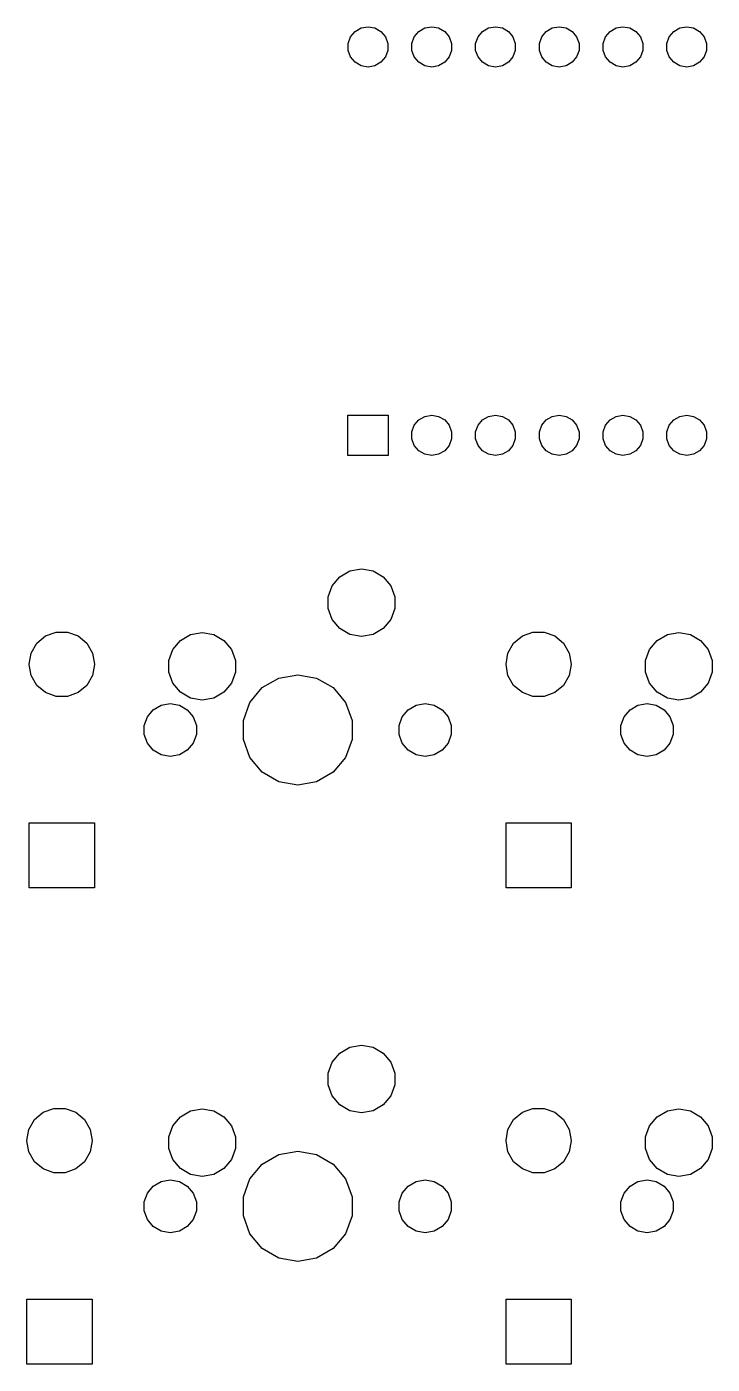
# Model space of a CAD drawing. Extents: x 39 to 151, y -132 to -22.
# Drawn here: x 96.2 to 123.5, y -75.3 to -22 of the extents above; entities that cross this region are included whole.
import ezdxf

# ---------------------------------------------------------------- set-up
doc = ezdxf.new("R2010")
doc.units = 0
doc.header["$MEASUREMENT"] = 0
doc.layers.add('BLACK', color=7, linetype='CONTINUOUS')

msp = doc.modelspace()

# ---------------------------------------------------------------- linework, layer by layer
at = {"layer": 'Black'}
for p, q in [((109.009, -22.6146), (109.105, -22.3525)), ((109.105, -22.3525), (109.284, -22.1388)), ((109.284, -22.1388), (109.525, -21.9994)), ((109.525, -21.9994), (109.8, -21.9509)), ((109.8, -21.9509), (110.075, -21.9994)), ((110.075, -21.9994), (110.316, -22.1388)), ((110.316, -22.1388), (110.495, -22.3525)), ((110.495, -22.3525), (110.591, -22.6146)), ((111.549, -22.6146), (111.645, -22.3525)), ((111.645, -22.3525), (111.824, -22.1388)), ((111.824, -22.1388), (112.065, -21.9994)), ((112.065, -21.9994), (112.34, -21.9509)), ((112.34, -21.9509), (112.615, -21.9994)), ((112.615, -21.9994), (112.856, -22.1388)), ((112.856, -22.1388), (113.035, -22.3525)), ((113.035, -22.3525), (113.131, -22.6146)), ((114.089, -22.6146), (114.185, -22.3525)), ((114.185, -22.3525), (114.364, -22.1388)), ((114.364, -22.1388), (114.605, -21.9994)), ((114.605, -21.9994), (114.88, -21.9509)), ((114.88, -21.9509), (115.155, -21.9994)), ((115.155, -21.9994), (115.396, -22.1388)), ((115.396, -22.1388), (115.575, -22.3525)), ((115.575, -22.3525), (115.671, -22.6146)), ((116.629, -22.6146), (116.725, -22.3525)), ((116.725, -22.3525), (116.904, -22.1388)), ((116.904, -22.1388), (117.145, -21.9994)), ((117.145, -21.9994), (117.42, -21.9509)), ((117.42, -21.9509), (117.695, -21.9994)), ((117.695, -21.9994), (117.936, -22.1388)), ((117.936, -22.1388), (118.115, -22.3525)), ((118.115, -22.3525), (118.211, -22.6146)), ((119.169, -22.6146), (119.265, -22.3525)), ((119.265, -22.3525), (119.444, -22.1388)), ((119.444, -22.1388), (119.685, -21.9994)), ((119.685, -21.9994), (119.96, -21.9509)), ((119.96, -21.9509), (120.235, -21.9994)), ((120.235, -21.9994), (120.476, -22.1388)), ((120.476, -22.1388), (120.655, -22.3525)), ((120.655, -22.3525), (120.751, -22.6146)), ((121.709, -22.6146), (121.805, -22.3525)), ((121.805, -22.3525), (121.984, -22.1388)), ((121.984, -22.1388), (122.225, -21.9994)), ((122.225, -21.9994), (122.5, -21.9509)), ((122.5, -21.9509), (122.775, -21.9994)), ((122.775, -21.9994), (123.016, -22.1388)), ((123.016, -22.1388), (123.195, -22.3525)), ((123.195, -22.3525), (123.291, -22.6146)), ((109.009, -22.8934), (109.009, -22.6146)), ((109.105, -23.1555), (109.009, -22.8934)), ((110.591, -22.8934), (110.495, -23.1555)), ((110.591, -22.6146), (110.591, -22.8934)), ((111.549, -22.8934), (111.549, -22.6146)), ((111.645, -23.1555), (111.549, -22.8934)), ((113.131, -22.8934), (113.035, -23.1555)), ((113.131, -22.6146), (113.131, -22.8934)), ((114.089, -22.8934), (114.089, -22.6146)), ((114.185, -23.1555), (114.089, -22.8934)), ((115.671, -22.8934), (115.575, -23.1555)), ((115.671, -22.6146), (115.671, -22.8934)), ((116.629, -22.8934), (116.629, -22.6146)), ((116.725, -23.1555), (116.629, -22.8934)), ((118.211, -22.8934), (118.115, -23.1555)), ((118.211, -22.6146), (118.211, -22.8934)), ((119.169, -22.8934), (119.169, -22.6146)), ((119.265, -23.1555), (119.169, -22.8934)), ((120.751, -22.8934), (120.655, -23.1555)), ((120.751, -22.6146), (120.751, -22.8934)), ((121.709, -22.8934), (121.709, -22.6146)), ((121.805, -23.1555), (121.709, -22.8934)), ((123.291, -22.8934), (123.195, -23.1555)), ((123.291, -22.6146), (123.291, -22.8934)), ((109.284, -23.3692), (109.105, -23.1555)), ((109.525, -23.5086), (109.284, -23.3692)), ((110.316, -23.3692), (110.075, -23.5086)), ((110.495, -23.1555), (110.316, -23.3692)), ((111.824, -23.3692), (111.645, -23.1555)), ((112.065, -23.5086), (111.824, -23.3692)), ((112.856, -23.3692), (112.615, -23.5086)), ((113.035, -23.1555), (112.856, -23.3692)), ((114.364, -23.3692), (114.185, -23.1555)), ((114.605, -23.5086), (114.364, -23.3692)), ((115.396, -23.3692), (115.155, -23.5086)), ((115.575, -23.1555), (115.396, -23.3692)), ((116.904, -23.3692), (116.725, -23.1555)), ((117.145, -23.5086), (116.904, -23.3692)), ((117.936, -23.3692), (117.695, -23.5086)), ((118.115, -23.1555), (117.936, -23.3692)), ((119.444, -23.3692), (119.265, -23.1555)), ((119.685, -23.5086), (119.444, -23.3692)), ((120.476, -23.3692), (120.235, -23.5086)), ((120.655, -23.1555), (120.476, -23.3692)), ((121.984, -23.3692), (121.805, -23.1555)), ((122.225, -23.5086), (121.984, -23.3692)), ((123.016, -23.3692), (122.775, -23.5086)), ((123.195, -23.1555), (123.016, -23.3692)), ((109.8, -23.5571), (109.525, -23.5086)), ((110.075, -23.5086), (109.8, -23.5571)), ((112.34, -23.5571), (112.065, -23.5086)), ((112.615, -23.5086), (112.34, -23.5571)), ((114.88, -23.5571), (114.605, -23.5086)), ((115.155, -23.5086), (114.88, -23.5571)), ((117.42, -23.5571), (117.145, -23.5086)), ((117.695, -23.5086), (117.42, -23.5571)), ((119.96, -23.5571), (119.685, -23.5086)), ((120.235, -23.5086), (119.96, -23.5571)), ((122.5, -23.5571), (122.225, -23.5086)), ((122.775, -23.5086), (122.5, -23.5571)), ((109, -39.046), (109, -37.446)), ((109, -37.446), (110.6, -37.446)), ((110.6, -37.446), (110.6, -39.046)), ((111.549, -38.1066), (111.645, -37.8445)), ((111.645, -37.8445), (111.824, -37.6308)), ((111.824, -37.6308), (112.065, -37.4914)), ((112.065, -37.4914), (112.34, -37.4429)), ((112.34, -37.4429), (112.615, -37.4914)), ((112.615, -37.4914), (112.856, -37.6308)), ((112.856, -37.6308), (113.035, -37.8445)), ((113.035, -37.8445), (113.131, -38.1066)), ((114.089, -38.1066), (114.185, -37.8445)), ((114.185, -37.8445), (114.364, -37.6308)), ((114.364, -37.6308), (114.605, -37.4914)), ((114.605, -37.4914), (114.88, -37.4429)), ((114.88, -37.4429), (115.155, -37.4914)), ((115.155, -37.4914), (115.396, -37.6308)), ((115.396, -37.6308), (115.575, -37.8445)), ((115.575, -37.8445), (115.671, -38.1066)), ((116.629, -38.1066), (116.725, -37.8445)), ((116.725, -37.8445), (116.904, -37.6308)), ((116.904, -37.6308), (117.145, -37.4914)), ((117.145, -37.4914), (117.42, -37.4429)), ((117.42, -37.4429), (117.695, -37.4914)), ((117.695, -37.4914), (117.936, -37.6308)), ((117.936, -37.6308), (118.115, -37.8445)), ((118.115, -37.8445), (118.211, -38.1066)), ((119.169, -38.1066), (119.265, -37.8445)), ((119.265, -37.8445), (119.444, -37.6308)), ((119.444, -37.6308), (119.685, -37.4914)), ((119.685, -37.4914), (119.96, -37.4429)), ((119.96, -37.4429), (120.235, -37.4914)), ((120.235, -37.4914), (120.476, -37.6308)), ((120.476, -37.6308), (120.655, -37.8445)), ((120.655, -37.8445), (120.751, -38.1066)), ((121.709, -38.1066), (121.805, -37.8445)), ((121.805, -37.8445), (121.984, -37.6308)), ((121.984, -37.6308), (122.225, -37.4914)), ((122.225, -37.4914), (122.5, -37.4429)), ((122.5, -37.4429), (122.775, -37.4914)), ((122.775, -37.4914), (123.016, -37.6308)), ((123.016, -37.6308), (123.195, -37.8445)), ((123.195, -37.8445), (123.291, -38.1066)), ((111.549, -38.3854), (111.549, -38.1066)), ((111.645, -38.6475), (111.549, -38.3854)), ((113.131, -38.3854), (113.035, -38.6475)), ((113.131, -38.1066), (113.131, -38.3854)), ((114.089, -38.3854), (114.089, -38.1066)), ((114.185, -38.6475), (114.089, -38.3854)), ((115.671, -38.3854), (115.575, -38.6475)), ((115.671, -38.1066), (115.671, -38.3854)), ((116.629, -38.3854), (116.629, -38.1066)), ((116.725, -38.6475), (116.629, -38.3854)), ((118.211, -38.3854), (118.115, -38.6475)), ((118.211, -38.1066), (118.211, -38.3854)), ((119.169, -38.3854), (119.169, -38.1066)), ((119.265, -38.6475), (119.169, -38.3854)), ((120.751, -38.3854), (120.655, -38.6475)), ((120.751, -38.1066), (120.751, -38.3854)), ((121.709, -38.3854), (121.709, -38.1066)), ((121.805, -38.6475), (121.709, -38.3854)), ((123.291, -38.3854), (123.195, -38.6475)), ((123.291, -38.1066), (123.291, -38.3854)), ((111.824, -38.8612), (111.645, -38.6475)), ((112.065, -39.0006), (111.824, -38.8612)), ((112.856, -38.8612), (112.615, -39.0006)), ((113.035, -38.6475), (112.856, -38.8612)), ((114.364, -38.8612), (114.185, -38.6475)), ((114.605, -39.0006), (114.364, -38.8612)), ((115.396, -38.8612), (115.155, -39.0006)), ((115.575, -38.6475), (115.396, -38.8612)), ((116.904, -38.8612), (116.725, -38.6475)), ((117.145, -39.0006), (116.904, -38.8612)), ((117.936, -38.8612), (117.695, -39.0006)), ((118.115, -38.6475), (117.936, -38.8612)), ((119.444, -38.8612), (119.265, -38.6475)), ((119.685, -39.0006), (119.444, -38.8612)), ((120.476, -38.8612), (120.235, -39.0006)), ((120.655, -38.6475), (120.476, -38.8612)), ((121.984, -38.8612), (121.805, -38.6475)), ((122.225, -39.0006), (121.984, -38.8612)), ((123.016, -38.8612), (122.775, -39.0006)), ((123.195, -38.6475), (123.016, -38.8612)), ((110.6, -39.046), (109, -39.046)), ((112.34, -39.0491), (112.065, -39.0006)), ((112.615, -39.0006), (112.34, -39.0491)), ((114.88, -39.0491), (114.605, -39.0006)), ((115.155, -39.0006), (114.88, -39.0491)), ((117.42, -39.0491), (117.145, -39.0006)), ((117.695, -39.0006), (117.42, -39.0491)), ((119.96, -39.0491), (119.685, -39.0006)), ((120.235, -39.0006), (119.96, -39.0491)), ((122.5, -39.0491), (122.225, -39.0006)), ((122.775, -39.0006), (122.5, -39.0491)), ((108.673, -43.8873), (109.079, -43.6532)), ((109.079, -43.6532), (109.54, -43.5719)), ((109.54, -43.5719), (110.001, -43.6532)), ((110.001, -43.6532), (110.407, -43.8873)), ((108.212, -44.6859), (108.372, -44.2459)), ((108.372, -44.2459), (108.673, -43.8873)), ((110.407, -43.8873), (110.708, -44.2459)), ((110.708, -44.2459), (110.868, -44.6859)), ((108.212, -45.1541), (108.212, -44.6859)), ((110.868, -44.6859), (110.868, -45.1541)), ((108.372, -45.5941), (108.212, -45.1541)), ((110.868, -45.1541), (110.708, -45.5941)), ((108.673, -45.9527), (108.372, -45.5941)), ((110.708, -45.5941), (110.407, -45.9527)), ((96.6041, -46.5394), (96.95, -46.2492)), ((96.95, -46.2492), (97.3743, -46.0948)), ((97.3743, -46.0948), (97.8257, -46.0948)), ((97.8257, -46.0948), (98.25, -46.2492)), ((98.25, -46.2492), (98.5959, -46.5394)), ((102.323, -46.4273), (102.729, -46.1932)), ((102.729, -46.1932), (103.19, -46.1119)), ((103.19, -46.1119), (103.651, -46.1932)), ((103.651, -46.1932), (104.057, -46.4273)), ((109.079, -46.1868), (108.673, -45.9527)), ((109.54, -46.2681), (109.079, -46.1868)), ((110.001, -46.1868), (109.54, -46.2681)), ((110.407, -45.9527), (110.001, -46.1868)), ((115.604, -46.5394), (115.95, -46.2492)), ((115.95, -46.2492), (116.374, -46.0948)), ((116.374, -46.0948), (116.826, -46.0948)), ((116.826, -46.0948), (117.25, -46.2492)), ((117.25, -46.2492), (117.596, -46.5394)), ((121.323, -46.4273), (121.729, -46.1932)), ((121.729, -46.1932), (122.19, -46.1119)), ((122.19, -46.1119), (122.651, -46.1932)), ((122.651, -46.1932), (123.057, -46.4273)), ((96.3, -47.375), (96.3784, -46.9304)), ((96.3784, -46.9304), (96.6041, -46.5394)), ((98.5959, -46.5394), (98.8216, -46.9304)), ((98.8216, -46.9304), (98.9, -47.375)), ((101.862, -47.2259), (102.022, -46.7859)), ((102.022, -46.7859), (102.323, -46.4273)), ((104.057, -46.4273), (104.358, -46.7859)), ((104.358, -46.7859), (104.518, -47.2259)), ((115.3, -47.375), (115.378, -46.9304)), ((115.378, -46.9304), (115.604, -46.5394)), ((117.596, -46.5394), (117.822, -46.9304)), ((117.822, -46.9304), (117.9, -47.375)), ((120.862, -47.2259), (121.022, -46.7859)), ((121.022, -46.7859), (121.323, -46.4273)), ((123.057, -46.4273), (123.358, -46.7859)), ((123.358, -46.7859), (123.518, -47.2259)), ((96.3, -47.385), (96.3, -47.375)), ((96.3784, -47.8296), (96.3, -47.385)), ((98.9, -47.385), (98.8216, -47.8296)), ((98.9, -47.375), (98.9, -47.385)), ((101.862, -47.6941), (101.862, -47.2259)), ((104.518, -47.2259), (104.518, -47.6941)), ((115.3, -47.385), (115.3, -47.375)), ((115.378, -47.8296), (115.3, -47.385)), ((117.9, -47.385), (117.822, -47.8296)), ((117.9, -47.375), (117.9, -47.385)), ((120.862, -47.6941), (120.862, -47.2259)), ((123.518, -47.2259), (123.518, -47.6941)), ((96.6041, -48.2206), (96.3784, -47.8296)), ((98.8216, -47.8296), (98.5959, -48.2206)), ((102.022, -48.1341), (101.862, -47.6941)), ((104.518, -47.6941), (104.358, -48.1341)), ((105.584, -48.313), (106.247, -47.9305)), ((106.247, -47.9305), (107, -47.7977)), ((107, -47.7977), (107.753, -47.9305)), ((107.753, -47.9305), (108.416, -48.313)), ((115.604, -48.2206), (115.378, -47.8296)), ((117.822, -47.8296), (117.596, -48.2206)), ((121.022, -48.1341), (120.862, -47.6941)), ((123.518, -47.6941), (123.358, -48.1341)), ((96.95, -48.5108), (96.6041, -48.2206)), ((97.3743, -48.6652), (96.95, -48.5108)), ((98.25, -48.5108), (97.8257, -48.6652)), ((98.5959, -48.2206), (98.25, -48.5108)), ((102.323, -48.4927), (102.022, -48.1341)), ((102.729, -48.7268), (102.323, -48.4927)), ((104.057, -48.4927), (103.651, -48.7268)), ((104.358, -48.1341), (104.057, -48.4927)), ((105.093, -48.8989), (105.584, -48.313)), ((108.416, -48.313), (108.907, -48.8989)), ((115.95, -48.5108), (115.604, -48.2206)), ((116.374, -48.6652), (115.95, -48.5108)), ((117.25, -48.5108), (116.826, -48.6652)), ((117.596, -48.2206), (117.25, -48.5108)), ((121.323, -48.4927), (121.022, -48.1341)), ((121.729, -48.7268), (121.323, -48.4927)), ((123.057, -48.4927), (122.651, -48.7268)), ((123.358, -48.1341), (123.057, -48.4927)), ((97.8257, -48.6652), (97.3743, -48.6652)), ((101.242, -49.1919), (101.559, -49.0087)), ((101.559, -49.0087), (101.92, -48.9451)), ((101.92, -48.9451), (102.281, -49.0087)), ((102.281, -49.0087), (102.598, -49.1919)), ((103.19, -48.8081), (102.729, -48.7268)), ((103.651, -48.7268), (103.19, -48.8081)), ((104.831, -49.6176), (105.093, -48.8989)), ((108.907, -48.8989), (109.169, -49.6176)), ((111.402, -49.1919), (111.719, -49.0087)), ((111.719, -49.0087), (112.08, -48.9451)), ((112.08, -48.9451), (112.441, -49.0087)), ((112.441, -49.0087), (112.758, -49.1919)), ((116.826, -48.6652), (116.374, -48.6652)), ((120.242, -49.1919), (120.559, -49.0087)), ((120.559, -49.0087), (120.92, -48.9451)), ((120.92, -48.9451), (121.281, -49.0087)), ((121.281, -49.0087), (121.598, -49.1919)), ((122.19, -48.8081), (121.729, -48.7268)), ((122.651, -48.7268), (122.19, -48.8081)), ((100.881, -49.8168), (101.006, -49.4725)), ((101.006, -49.4725), (101.242, -49.1919)), ((102.598, -49.1919), (102.834, -49.4725)), ((102.834, -49.4725), (102.959, -49.8168)), ((111.041, -49.8168), (111.166, -49.4725)), ((111.166, -49.4725), (111.402, -49.1919)), ((112.758, -49.1919), (112.994, -49.4725)), ((112.994, -49.4725), (113.119, -49.8168)), ((119.881, -49.8168), (120.006, -49.4725)), ((120.006, -49.4725), (120.242, -49.1919)), ((121.598, -49.1919), (121.834, -49.4725)), ((121.834, -49.4725), (121.959, -49.8168)), ((100.881, -50.1832), (100.881, -49.8168)), ((102.959, -49.8168), (102.959, -50.1832)), ((104.831, -50.3824), (104.831, -49.6176)), ((109.169, -49.6176), (109.169, -50.3824)), ((111.041, -50.1832), (111.041, -49.8168)), ((113.119, -49.8168), (113.119, -50.1832)), ((119.881, -50.1832), (119.881, -49.8168)), ((121.959, -49.8168), (121.959, -50.1832)), ((101.006, -50.5275), (100.881, -50.1832)), ((101.242, -50.8081), (101.006, -50.5275)), ((102.834, -50.5275), (102.598, -50.8081)), ((102.959, -50.1832), (102.834, -50.5275)), ((105.093, -51.1011), (104.831, -50.3824)), ((109.169, -50.3824), (108.907, -51.1011)), ((111.166, -50.5275), (111.041, -50.1832)), ((111.402, -50.8081), (111.166, -50.5275)), ((112.994, -50.5275), (112.758, -50.8081)), ((113.119, -50.1832), (112.994, -50.5275)), ((120.006, -50.5275), (119.881, -50.1832)), ((120.242, -50.8081), (120.006, -50.5275)), ((121.834, -50.5275), (121.598, -50.8081)), ((121.959, -50.1832), (121.834, -50.5275)), ((101.559, -50.9913), (101.242, -50.8081)), ((101.92, -51.0549), (101.559, -50.9913)), ((102.281, -50.9913), (101.92, -51.0549)), ((102.598, -50.8081), (102.281, -50.9913)), ((105.584, -51.687), (105.093, -51.1011)), ((108.907, -51.1011), (108.416, -51.687)), ((111.719, -50.9913), (111.402, -50.8081)), ((112.08, -51.0549), (111.719, -50.9913)), ((112.441, -50.9913), (112.08, -51.0549)), ((112.758, -50.8081), (112.441, -50.9913)), ((120.559, -50.9913), (120.242, -50.8081)), ((120.92, -51.0549), (120.559, -50.9913)), ((121.281, -50.9913), (120.92, -51.0549)), ((121.598, -50.8081), (121.281, -50.9913)), ((106.247, -52.0695), (105.584, -51.687)), ((108.416, -51.687), (107.753, -52.0695)), ((107, -52.2023), (106.247, -52.0695)), ((107.753, -52.0695), (107, -52.2023)), ((96.3, -56.3), (96.3, -53.7)), ((96.3, -53.7), (98.9, -53.7)), ((98.9, -53.7), (98.9, -56.3)), ((115.3, -56.3), (115.3, -53.7)), ((115.3, -53.7), (117.9, -53.7)), ((117.9, -53.7), (117.9, -56.3)), ((98.9, -56.3), (96.3, -56.3)), ((117.9, -56.3), (115.3, -56.3)), ((108.372, -63.2459), (108.673, -62.8873)), ((108.673, -62.8873), (109.079, -62.6532)), ((109.079, -62.6532), (109.54, -62.5719)), ((109.54, -62.5719), (110.001, -62.6532)), ((110.001, -62.6532), (110.407, -62.8873)), ((110.407, -62.8873), (110.708, -63.2459)), ((108.212, -63.6859), (108.372, -63.2459)), ((110.708, -63.2459), (110.868, -63.6859)), ((108.212, -64.1541), (108.212, -63.6859)), ((110.868, -63.6859), (110.868, -64.1541)), ((108.372, -64.5941), (108.212, -64.1541)), ((110.868, -64.1541), (110.708, -64.5941)), ((108.673, -64.9527), (108.372, -64.5941)), ((109.079, -65.1868), (108.673, -64.9527)), ((110.407, -64.9527), (110.001, -65.1868)), ((110.708, -64.5941), (110.407, -64.9527)), ((96.2784, -65.9304), (96.5041, -65.5394)), ((96.5041, -65.5394), (96.85, -65.2492)), ((96.85, -65.2492), (97.2743, -65.0948)), ((97.2743, -65.0948), (97.7257, -65.0948)), ((97.7257, -65.0948), (98.15, -65.2492)), ((98.15, -65.2492), (98.4959, -65.5394)), ((98.4959, -65.5394), (98.7216, -65.9304)), ((102.022, -65.7859), (102.323, -65.4273)), ((102.323, -65.4273), (102.729, -65.1932)), ((102.729, -65.1932), (103.19, -65.1119)), ((103.19, -65.1119), (103.651, -65.1932)), ((103.651, -65.1932), (104.057, -65.4273)), ((104.057, -65.4273), (104.358, -65.7859)), ((109.54, -65.2681), (109.079, -65.1868)), ((110.001, -65.1868), (109.54, -65.2681)), ((115.378, -65.9304), (115.604, -65.5394)), ((115.604, -65.5394), (115.95, -65.2492)), ((115.95, -65.2492), (116.374, -65.0948)), ((116.374, -65.0948), (116.826, -65.0948)), ((116.826, -65.0948), (117.25, -65.2492)), ((117.25, -65.2492), (117.596, -65.5394)), ((117.596, -65.5394), (117.822, -65.9304)), ((121.022, -65.7859), (121.323, -65.4273)), ((121.323, -65.4273), (121.729, -65.1932)), ((121.729, -65.1932), (122.19, -65.1119)), ((122.19, -65.1119), (122.651, -65.1932)), ((122.651, -65.1932), (123.057, -65.4273)), ((123.057, -65.4273), (123.358, -65.7859)), ((96.2, -66.375), (96.2784, -65.9304)), ((98.7216, -65.9304), (98.8, -66.375)), ((101.862, -66.2259), (102.022, -65.7859)), ((104.358, -65.7859), (104.518, -66.2259)), ((115.3, -66.375), (115.378, -65.9304)), ((117.822, -65.9304), (117.9, -66.375)), ((120.862, -66.2259), (121.022, -65.7859)), ((123.358, -65.7859), (123.518, -66.2259)), ((96.2, -66.385), (96.2, -66.375)), ((96.2784, -66.8296), (96.2, -66.385)), ((98.8, -66.385), (98.7216, -66.8296)), ((98.8, -66.375), (98.8, -66.385)), ((101.862, -66.6941), (101.862, -66.2259)), ((104.518, -66.2259), (104.518, -66.6941)), ((115.3, -66.385), (115.3, -66.375)), ((115.378, -66.8296), (115.3, -66.385)), ((117.9, -66.385), (117.822, -66.8296)), ((117.9, -66.375), (117.9, -66.385)), ((120.862, -66.6941), (120.862, -66.2259)), ((123.518, -66.2259), (123.518, -66.6941)), ((96.5041, -67.2206), (96.2784, -66.8296)), ((98.7216, -66.8296), (98.4959, -67.2206)), ((102.022, -67.1341), (101.862, -66.6941)), ((102.323, -67.4927), (102.022, -67.1341)), ((104.358, -67.1341), (104.057, -67.4927)), ((104.518, -66.6941), (104.358, -67.1341)), ((105.584, -67.313), (106.247, -66.9305)), ((106.247, -66.9305), (107, -66.7977)), ((107, -66.7977), (107.753, -66.9305)), ((107.753, -66.9305), (108.416, -67.313)), ((115.604, -67.2206), (115.378, -66.8296)), ((117.822, -66.8296), (117.596, -67.2206)), ((121.022, -67.1341), (120.862, -66.6941)), ((121.323, -67.4927), (121.022, -67.1341)), ((123.358, -67.1341), (123.057, -67.4927)), ((123.518, -66.6941), (123.358, -67.1341)), ((96.85, -67.5108), (96.5041, -67.2206)), ((97.2743, -67.6652), (96.85, -67.5108)), ((97.7257, -67.6652), (97.2743, -67.6652)), ((98.15, -67.5108), (97.7257, -67.6652)), ((98.4959, -67.2206), (98.15, -67.5108)), ((102.729, -67.7268), (102.323, -67.4927)), ((103.19, -67.8081), (102.729, -67.7268)), ((103.651, -67.7268), (103.19, -67.8081)), ((104.057, -67.4927), (103.651, -67.7268)), ((105.093, -67.8989), (105.584, -67.313)), ((108.416, -67.313), (108.907, -67.8989)), ((115.95, -67.5108), (115.604, -67.2206)), ((116.374, -67.6652), (115.95, -67.5108)), ((116.826, -67.6652), (116.374, -67.6652)), ((117.25, -67.5108), (116.826, -67.6652)), ((117.596, -67.2206), (117.25, -67.5108)), ((121.729, -67.7268), (121.323, -67.4927)), ((122.19, -67.8081), (121.729, -67.7268)), ((122.651, -67.7268), (122.19, -67.8081)), ((123.057, -67.4927), (122.651, -67.7268)), ((101.006, -68.4725), (101.242, -68.1919)), ((101.242, -68.1919), (101.559, -68.0087)), ((101.559, -68.0087), (101.92, -67.9451)), ((101.92, -67.9451), (102.281, -68.0087)), ((102.281, -68.0087), (102.598, -68.1919)), ((102.598, -68.1919), (102.834, -68.4725)), ((104.831, -68.6176), (105.093, -67.8989)), ((108.907, -67.8989), (109.169, -68.6176)), ((111.166, -68.4725), (111.402, -68.1919)), ((111.402, -68.1919), (111.719, -68.0087)), ((111.719, -68.0087), (112.08, -67.9451)), ((112.08, -67.9451), (112.441, -68.0087)), ((112.441, -68.0087), (112.758, -68.1919)), ((112.758, -68.1919), (112.994, -68.4725)), ((120.006, -68.4725), (120.242, -68.1919)), ((120.242, -68.1919), (120.559, -68.0087)), ((120.559, -68.0087), (120.92, -67.9451)), ((120.92, -67.9451), (121.281, -68.0087)), ((121.281, -68.0087), (121.598, -68.1919)), ((121.598, -68.1919), (121.834, -68.4725)), ((100.881, -68.8168), (101.006, -68.4725)), ((100.881, -69.1832), (100.881, -68.8168)), ((102.834, -68.4725), (102.959, -68.8168)), ((102.959, -68.8168), (102.959, -69.1832)), ((104.831, -69.3824), (104.831, -68.6176)), ((109.169, -68.6176), (109.169, -69.3824)), ((111.041, -68.8168), (111.166, -68.4725)), ((111.041, -69.1832), (111.041, -68.8168)), ((112.994, -68.4725), (113.119, -68.8168)), ((113.119, -68.8168), (113.119, -69.1832)), ((119.881, -68.8168), (120.006, -68.4725)), ((119.881, -69.1832), (119.881, -68.8168)), ((121.834, -68.4725), (121.959, -68.8168)), ((121.959, -68.8168), (121.959, -69.1832)), ((101.006, -69.5275), (100.881, -69.1832)), ((102.959, -69.1832), (102.834, -69.5275)), ((111.166, -69.5275), (111.041, -69.1832)), ((113.119, -69.1832), (112.994, -69.5275)), ((120.006, -69.5275), (119.881, -69.1832)), ((121.959, -69.1832), (121.834, -69.5275)), ((101.242, -69.8081), (101.006, -69.5275)), ((101.559, -69.9913), (101.242, -69.8081)), ((102.598, -69.8081), (102.281, -69.9913)), ((102.834, -69.5275), (102.598, -69.8081)), ((105.093, -70.1011), (104.831, -69.3824)), ((109.169, -69.3824), (108.907, -70.1011)), ((111.402, -69.8081), (111.166, -69.5275)), ((111.719, -69.9913), (111.402, -69.8081)), ((112.758, -69.8081), (112.441, -69.9913)), ((112.994, -69.5275), (112.758, -69.8081)), ((120.242, -69.8081), (120.006, -69.5275)), ((120.559, -69.9913), (120.242, -69.8081)), ((121.598, -69.8081), (121.281, -69.9913)), ((121.834, -69.5275), (121.598, -69.8081)), ((101.92, -70.0549), (101.559, -69.9913)), ((102.281, -69.9913), (101.92, -70.0549)), ((105.584, -70.687), (105.093, -70.1011)), ((108.907, -70.1011), (108.416, -70.687)), ((112.08, -70.0549), (111.719, -69.9913)), ((112.441, -69.9913), (112.08, -70.0549)), ((120.92, -70.0549), (120.559, -69.9913)), ((121.281, -69.9913), (120.92, -70.0549)), ((106.247, -71.0695), (105.584, -70.687)), ((108.416, -70.687), (107.753, -71.0695)), ((107, -71.2023), (106.247, -71.0695)), ((107.753, -71.0695), (107, -71.2023)), ((96.2, -75.3), (96.2, -72.7)), ((96.2, -72.7), (98.8, -72.7)), ((98.8, -72.7), (98.8, -75.3)), ((115.3, -75.3), (115.3, -72.7)), ((115.3, -72.7), (117.9, -72.7)), ((117.9, -72.7), (117.9, -75.3)), ((98.8, -75.3), (96.2, -75.3)), ((117.9, -75.3), (115.3, -75.3))]:
    msp.add_line(p, q, dxfattribs=at)

doc.saveas('drawing.dxf')
